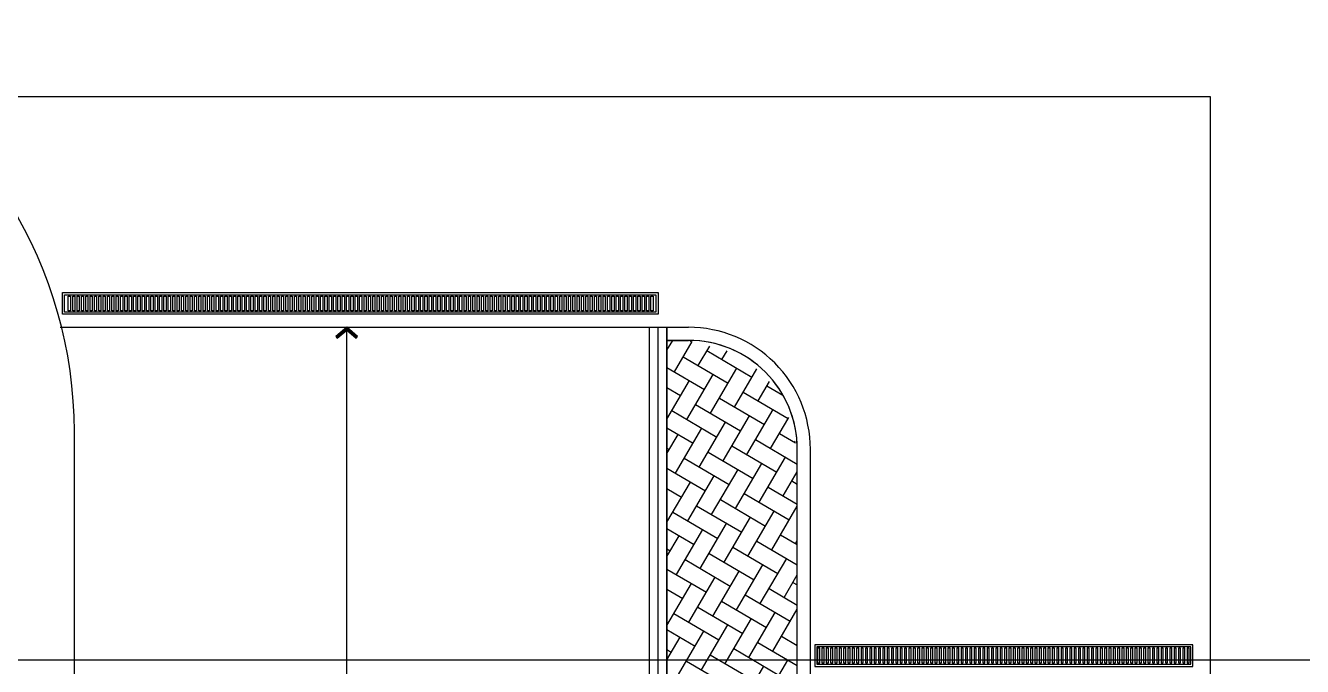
# Model space of a CAD drawing. Header units: millimetres. Extents: x 0 to 356400, y 0 to 68257.
# Drawn here: x 66948 to 68123, y 6794 to 7384 of the extents above; entities that cross this region are included whole.
import ezdxf

# ---------------------------------------------------------------- set-up
doc = ezdxf.new("R2010")
doc.units = ezdxf.units.MM
doc.header["$LTSCALE"] = 75
doc.layers.add('8', color=8, linetype='Continuous')
doc.layers.add('G(그리드1)', color=185, linetype='Continuous', plot=False)

# ---------------------------------------------------------------- blocks, each defined once
blk = doc.blocks.new('G$C7369CDF7')
at = {"layer": '8'}
for p, q in [((116630, 85650), (1230, 85650)), ((1230, 85650), (1230, 9550)), ((14330, 85250), (13830, 85250)), ((13830, 85250), (13830, 76550)), ((14280, 85200), (13880, 85200)), ((13880, 85200), (13880, 76600)), ((14250, 85165), (13910, 85165)), ((13910, 85165), (13910, 85115)), ((14250, 85115), (14250, 85165)), ((14280, 76600), (14280, 85200)), ((14330, 76550), (14330, 85250)), ((13910, 85115), (14250, 85115)), ((14250, 85065), (13910, 85065)), ((13910, 85065), (13910, 85015)), ((13910, 85015), (14250, 85015)), ((14250, 84965), (13910, 84965)), ((13910, 84965), (13910, 84915)), ((13910, 84915), (14250, 84915)), ((14250, 85015), (14250, 85065)), ((14250, 84915), (14250, 84965)), ((14250, 84865), (13910, 84865)), ((13910, 84865), (13910, 84815)), ((13910, 84815), (14250, 84815)), ((14250, 84765), (13910, 84765)), ((13910, 84765), (13910, 84715)), ((13910, 84715), (14250, 84715)), ((14250, 84665), (13910, 84665)), ((13910, 84665), (13910, 84615)), ((13910, 84615), (14250, 84615)), ((14250, 84815), (14250, 84865)), ((14250, 84715), (14250, 84765)), ((14250, 84615), (14250, 84665)), ((14250, 84565), (13910, 84565)), ((13910, 84565), (13910, 84515)), ((13910, 84515), (14250, 84515)), ((14250, 84465), (13910, 84465)), ((13910, 84465), (13910, 84415)), ((13910, 84415), (14250, 84415)), ((14250, 84365), (13910, 84365)), ((13910, 84365), (13910, 84315)), ((13910, 84315), (14250, 84315)), ((14250, 84515), (14250, 84565)), ((14250, 84415), (14250, 84465)), ((14250, 84315), (14250, 84365)), ((14250, 84265), (13910, 84265)), ((13910, 84265), (13910, 84215)), ((13910, 84215), (14250, 84215)), ((14250, 84165), (13910, 84165)), ((13910, 84165), (13910, 84115)), ((13910, 84115), (14250, 84115)), ((14250, 84065), (13910, 84065)), ((13910, 84065), (13910, 84015)), ((13910, 84015), (14250, 84015)), ((14250, 84215), (14250, 84265)), ((14250, 84115), (14250, 84165)), ((14250, 84015), (14250, 84065)), ((14250, 83965), (13910, 83965)), ((13910, 83965), (13910, 83915)), ((13910, 83915), (14250, 83915)), ((14250, 83865), (13910, 83865)), ((13910, 83865), (13910, 83815)), ((13910, 83815), (14250, 83815)), ((14250, 83765), (13910, 83765)), ((13910, 83765), (13910, 83715)), ((13910, 83715), (14250, 83715)), ((14250, 83915), (14250, 83965)), ((14250, 83815), (14250, 83865)), ((14250, 83715), (14250, 83765)), ((14250, 83665), (13910, 83665)), ((13910, 83665), (13910, 83615)), ((13910, 83615), (14250, 83615)), ((14250, 83565), (13910, 83565)), ((13910, 83565), (13910, 83515)), ((13910, 83515), (14250, 83515)), ((14250, 83465), (13910, 83465)), ((13910, 83465), (13910, 83415)), ((13910, 83415), (14250, 83415)), ((14250, 83615), (14250, 83665)), ((14250, 83515), (14250, 83565)), ((14250, 83415), (14250, 83465)), ((14250, 83365), (13910, 83365)), ((13910, 83365), (13910, 83315)), ((13910, 83315), (14250, 83315)), ((14250, 83265), (13910, 83265)), ((13910, 83265), (13910, 83215)), ((13910, 83215), (14250, 83215)), ((14250, 83165), (13910, 83165)), ((13910, 83165), (13910, 83115)), ((13910, 83115), (14250, 83115)), ((14250, 83315), (14250, 83365)), ((14250, 83215), (14250, 83265)), ((14250, 83115), (14250, 83165)), ((14250, 83065), (13910, 83065)), ((13910, 83065), (13910, 83015)), ((13910, 83015), (14250, 83015)), ((14250, 82965), (13910, 82965)), ((13910, 82965), (13910, 82915)), ((13910, 82915), (14250, 82915)), ((14250, 82865), (13910, 82865)), ((13910, 82865), (13910, 82815)), ((13910, 82815), (14250, 82815)), ((14250, 83015), (14250, 83065)), ((14250, 82915), (14250, 82965)), ((14250, 82815), (14250, 82865)), ((14250, 82765), (13910, 82765)), ((13910, 82765), (13910, 82715)), ((13910, 82715), (14250, 82715)), ((14250, 82665), (13910, 82665)), ((13910, 82665), (13910, 82615)), ((13910, 82615), (14250, 82615)), ((14250, 82565), (13910, 82565)), ((13910, 82565), (13910, 82515)), ((14250, 82715), (14250, 82765)), ((14250, 82615), (14250, 82665)), ((14250, 82515), (14250, 82565)), ((13910, 82515), (14250, 82515)), ((14250, 82465), (13910, 82465)), ((13910, 82465), (13910, 82415)), ((13910, 82415), (14250, 82415)), ((14250, 82365), (13910, 82365)), ((13910, 82365), (13910, 82315)), ((13910, 82315), (14250, 82315)), ((14250, 82265), (13910, 82265)), ((13910, 82265), (13910, 82215)), ((14250, 82415), (14250, 82465)), ((14250, 82315), (14250, 82365)), ((14250, 82215), (14250, 82265)), ((13910, 82215), (14250, 82215)), ((14250, 82165), (13910, 82165)), ((13910, 82165), (13910, 82115)), ((13910, 82115), (14250, 82115)), ((14250, 82065), (13910, 82065)), ((13910, 82065), (13910, 82015)), ((13910, 82015), (14250, 82015)), ((14250, 81965), (13910, 81965)), ((13910, 81965), (13910, 81915)), ((14250, 82115), (14250, 82165)), ((14250, 82015), (14250, 82065)), ((14250, 81915), (14250, 81965)), ((13910, 81915), (14250, 81915)), ((14250, 81865), (13910, 81865)), ((13910, 81865), (13910, 81815)), ((13910, 81815), (14250, 81815)), ((14250, 81765), (13910, 81765)), ((13910, 81765), (13910, 81715)), ((13910, 81715), (14250, 81715)), ((14250, 81665), (13910, 81665)), ((13910, 81665), (13910, 81615)), ((14250, 81815), (14250, 81865)), ((14250, 81715), (14250, 81765)), ((14250, 81615), (14250, 81665)), ((13910, 81615), (14250, 81615)), ((14250, 81565), (13910, 81565)), ((13910, 81565), (13910, 81515)), ((13910, 81515), (14250, 81515)), ((14250, 81465), (13910, 81465)), ((13910, 81465), (13910, 81415)), ((13910, 81415), (14250, 81415)), ((14250, 81365), (13910, 81365)), ((13910, 81365), (13910, 81315)), ((14250, 81515), (14250, 81565)), ((14250, 81415), (14250, 81465)), ((14250, 81315), (14250, 81365)), ((13910, 81315), (14250, 81315)), ((14250, 81265), (13910, 81265)), ((13910, 81265), (13910, 81215)), ((13910, 81215), (14250, 81215)), ((14250, 81165), (13910, 81165)), ((13910, 81165), (13910, 81115)), ((13910, 81115), (14250, 81115)), ((14250, 81065), (13910, 81065)), ((13910, 81065), (13910, 81015)), ((14250, 81215), (14250, 81265)), ((14250, 81115), (14250, 81165)), ((14250, 81015), (14250, 81065)), ((13910, 81015), (14250, 81015)), ((14250, 80965), (13910, 80965)), ((13910, 80965), (13910, 80915)), ((13910, 80915), (14250, 80915)), ((14250, 80865), (13910, 80865)), ((13910, 80865), (13910, 80815)), ((13910, 80815), (14250, 80815)), ((14250, 80765), (13910, 80765)), ((13910, 80765), (13910, 80715)), ((14250, 80915), (14250, 80965)), ((14250, 80815), (14250, 80865)), ((14250, 80715), (14250, 80765)), ((13910, 80715), (14250, 80715)), ((14250, 80665), (13910, 80665)), ((13910, 80665), (13910, 80615)), ((13910, 80615), (14250, 80615)), ((14250, 80565), (13910, 80565)), ((13910, 80565), (13910, 80515)), ((13910, 80515), (14250, 80515)), ((14250, 80465), (13910, 80465)), ((13910, 80465), (13910, 80415)), ((14250, 80615), (14250, 80665)), ((14250, 80515), (14250, 80565)), ((14250, 80415), (14250, 80465)), ((13910, 80415), (14250, 80415)), ((14250, 80365), (13910, 80365)), ((13910, 80365), (13910, 80315)), ((13910, 80315), (14250, 80315)), ((14250, 80265), (13910, 80265)), ((13910, 80265), (13910, 80215)), ((13910, 80215), (14250, 80215)), ((14250, 80315), (14250, 80365)), ((14250, 80215), (14250, 80265)), ((14250, 80165), (13910, 80165)), ((13910, 80165), (13910, 80115)), ((13910, 80115), (14250, 80115)), ((14250, 80065), (13910, 80065)), ((13910, 80065), (13910, 80015)), ((13910, 80015), (14250, 80015)), ((14250, 79965), (13910, 79965)), ((13910, 79965), (13910, 79915)), ((13910, 79915), (14250, 79915)), ((14250, 80115), (14250, 80165)), ((14250, 80015), (14250, 80065)), ((14250, 79915), (14250, 79965)), ((14250, 79865), (13910, 79865)), ((13910, 79865), (13910, 79815)), ((13910, 79815), (14250, 79815)), ((14250, 79765), (13910, 79765)), ((13910, 79765), (13910, 79715)), ((13910, 79715), (14250, 79715)), ((14250, 79665), (13910, 79665)), ((13910, 79665), (13910, 79615)), ((13910, 79615), (14250, 79615)), ((14250, 79815), (14250, 79865)), ((14250, 79715), (14250, 79765)), ((14250, 79615), (14250, 79665)), ((14250, 79565), (13910, 79565)), ((13910, 79565), (13910, 79515)), ((13910, 79515), (14250, 79515)), ((14250, 79465), (13910, 79465)), ((13910, 79465), (13910, 79415)), ((13910, 79415), (14250, 79415)), ((14250, 79365), (13910, 79365)), ((13910, 79365), (13910, 79315)), ((13910, 79315), (14250, 79315)), ((14250, 79515), (14250, 79565)), ((14250, 79415), (14250, 79465)), ((14250, 79315), (14250, 79365)), ((14250, 79265), (13910, 79265)), ((13910, 79265), (13910, 79215)), ((13910, 79215), (14250, 79215)), ((14250, 79165), (13910, 79165)), ((13910, 79165), (13910, 79115)), ((13910, 79115), (14250, 79115)), ((14250, 79065), (13910, 79065)), ((13910, 79065), (13910, 79015)), ((13910, 79015), (14250, 79015)), ((14250, 79215), (14250, 79265)), ((14250, 79115), (14250, 79165)), ((14250, 79015), (14250, 79065)), ((14250, 78965), (13910, 78965)), ((13910, 78965), (13910, 78915)), ((13910, 78915), (14250, 78915)), ((14250, 78865), (13910, 78865)), ((13910, 78865), (13910, 78815)), ((13910, 78815), (14250, 78815)), ((14250, 78765), (13910, 78765)), ((13910, 78765), (13910, 78715)), ((13910, 78715), (14250, 78715)), ((14250, 78915), (14250, 78965)), ((14250, 78815), (14250, 78865)), ((14250, 78715), (14250, 78765)), ((14250, 78665), (13910, 78665)), ((13910, 78665), (13910, 78615)), ((13910, 78615), (14250, 78615)), ((14250, 78565), (13910, 78565)), ((13910, 78565), (13910, 78515)), ((13910, 78515), (14250, 78515)), ((14250, 78465), (13910, 78465)), ((13910, 78465), (13910, 78415)), ((13910, 78415), (14250, 78415)), ((14250, 78615), (14250, 78665)), ((14250, 78515), (14250, 78565)), ((14250, 78415), (14250, 78465)), ((14250, 78365), (13910, 78365)), ((13910, 78365), (13910, 78315)), ((13910, 78315), (14250, 78315)), ((14250, 78265), (13910, 78265)), ((13910, 78265), (13910, 78215)), ((13910, 78215), (14250, 78215)), ((14250, 78165), (13910, 78165)), ((13910, 78165), (13910, 78115)), ((13910, 78115), (14250, 78115)), ((14250, 78315), (14250, 78365)), ((14250, 78215), (14250, 78265)), ((14250, 78115), (14250, 78165)), ((14250, 78065), (13910, 78065)), ((13910, 78065), (13910, 78015)), ((13910, 78015), (14250, 78015)), ((14250, 77965), (13910, 77965)), ((13910, 77965), (13910, 77915)), ((13910, 77915), (14250, 77915)), ((14250, 77865), (13910, 77865)), ((13910, 77865), (13910, 77815)), ((14250, 78015), (14250, 78065)), ((14250, 77915), (14250, 77965)), ((14250, 77815), (14250, 77865)), ((13910, 77815), (14250, 77815)), ((14250, 77765), (13910, 77765)), ((13910, 77765), (13910, 77715)), ((13910, 77715), (14250, 77715)), ((14250, 77665), (13910, 77665)), ((13910, 77665), (13910, 77615)), ((13910, 77615), (14250, 77615)), ((14250, 77565), (13910, 77565)), ((13910, 77565), (13910, 77515)), ((14250, 77715), (14250, 77765)), ((14250, 77615), (14250, 77665)), ((14250, 77515), (14250, 77565)), ((13910, 77515), (14250, 77515)), ((14250, 77465), (13910, 77465)), ((13910, 77465), (13910, 77415)), ((13910, 77415), (14250, 77415)), ((14250, 77365), (13910, 77365)), ((13910, 77365), (13910, 77315)), ((13910, 77315), (14250, 77315)), ((14250, 77265), (13910, 77265)), ((13910, 77265), (13910, 77215)), ((14250, 77415), (14250, 77465)), ((14250, 77315), (14250, 77365)), ((14250, 77215), (14250, 77265)), ((13910, 77215), (14250, 77215)), ((14250, 77165), (13910, 77165)), ((13910, 77165), (13910, 77115)), ((13910, 77115), (14250, 77115)), ((14250, 77065), (13910, 77065)), ((13910, 77065), (13910, 77015)), ((13910, 77015), (14250, 77015)), ((14250, 76965), (13910, 76965)), ((13910, 76965), (13910, 76915)), ((14250, 77115), (14250, 77165)), ((14250, 77015), (14250, 77065)), ((14250, 76915), (14250, 76965)), ((13910, 76915), (14250, 76915)), ((14250, 76865), (13910, 76865)), ((13910, 76865), (13910, 76815)), ((13910, 76815), (14250, 76815)), ((14250, 76765), (13910, 76765)), ((13910, 76765), (13910, 76715)), ((13910, 76715), (14250, 76715)), ((14250, 76665), (13910, 76665)), ((13910, 76665), (13910, 76615)), ((14250, 76815), (14250, 76865)), ((14250, 76715), (14250, 76765)), ((14250, 76615), (14250, 76665)), ((94630, 76450), (9330, 76450)), ((13830, 76550), (14330, 76550)), ((13880, 76600), (14280, 76600)), ((13910, 76615), (14250, 76615)), ((8970, 75739), (9188, 76112)), ((9112, 75192), (9674, 76150)), ((9172, 76084), (9144, 76100)), ((94630, 76150), (9330, 76150)), ((94630, 76150), (9330, 76150)), ((10409, 75822), (9851, 76150)), ((10064, 76025), (10138, 76150)), ((10207, 75477), (10601, 76150)), ((11647, 75561), (10642, 76150)), ((11302, 75763), (11529, 76150)), ((11504, 76108), (11433, 76150)), ((11445, 75216), (11992, 76150)), ((12742, 75846), (12224, 76150)), ((12397, 76049), (12456, 76150)), ((12539, 75501), (12920, 76150)), ((13979, 75585), (13015, 76150)), ((13634, 75787), (13847, 76150)), ((13777, 75240), (14311, 76150)), ((13836, 76132), (13806, 76150)), ((7875, 75453), (8088, 75817)), ((8018, 74906), (8625, 75941)), ((8077, 75798), (8069, 75803)), ((9315, 75537), (8602, 75955)), ((10552, 75275), (9517, 75882)), ((10350, 74930), (10957, 75965)), ((12885, 75299), (11849, 75906)), ((12682, 74954), (13289, 75989)), ((15217, 75323), (14182, 75930)), ((8220, 75251), (7776, 75511)), ((9458, 74989), (8422, 75596)), ((9255, 74644), (9862, 75680)), ((11790, 75013), (10755, 75620)), ((11588, 74668), (12194, 75704)), ((14122, 75037), (13087, 75644)), ((13920, 74692), (14527, 75728)), ((8363, 74704), (7484, 75219)), ((8161, 74359), (8767, 75394)), ((10695, 74728), (9660, 75335)), ((10493, 74383), (11100, 75418)), ((13027, 74752), (11992, 75358)), ((12825, 74407), (13432, 75442)), ((14063, 74145), (14669, 75180)), ((15360, 74776), (14324, 75382)), ((7066, 74073), (7673, 75108)), ((9600, 74442), (8565, 75049)), ((9398, 74097), (10005, 75132)), ((11933, 74466), (10897, 75073)), ((11730, 74121), (12337, 75156)), ((12968, 73859), (13575, 74895)), ((14265, 74490), (13230, 75097)), ((8506, 74156), (7470, 74763)), ((8303, 73811), (8910, 74847)), ((10838, 74180), (9803, 74787)), ((10636, 73835), (11242, 74871)), ((11873, 73574), (12480, 74609)), ((13170, 74204), (12135, 74811)), ((14206, 73598), (14812, 74633)), ((7268, 74418), (7068, 74536)), ((7209, 73526), (7816, 74561)), ((8446, 73264), (9053, 74299)), ((9743, 73895), (8708, 74501)), ((9541, 73550), (10148, 74585)), ((10779, 73288), (11385, 74323)), ((12076, 73919), (11040, 74525)), ((13111, 73312), (13718, 74347)), ((14408, 73943), (13372, 74549)), ((7411, 73871), (6960, 74135)), ((7452, 73150), (7958, 74014)), ((8649, 73609), (7613, 74216)), ((9770, 73150), (10291, 74038)), ((10981, 73633), (9946, 74240)), ((12089, 73150), (12623, 74062)), ((13313, 73657), (12278, 74264)), ((6841, 73689), (6864, 73728)), ((7554, 73323), (6853, 73734)), ((8843, 73150), (9196, 73752)), ((9886, 73347), (8851, 73954)), ((11161, 73150), (11528, 73776)), ((12218, 73371), (11183, 73978)), ((13387, 73150), (12421, 73716)), ((13480, 73150), (13860, 73800)), ((14551, 73395), (13515, 74002)), ((6530, 73150), (6530, 73650)), ((6830, 73150), (6830, 73650)), ((6830, 73650), (6830, 73150)), ((8641, 73150), (7756, 73668)), ((7916, 73150), (8101, 73466)), ((11014, 73150), (10088, 73692)), ((10234, 73150), (10433, 73490)), ((11805, 73150), (11326, 73431)), ((12552, 73150), (12766, 73514)), ((14178, 73150), (13658, 73455)), ((97230, 73150), (6530, 73150)), ((6530, 72950), (6530, 73150)), ((6530, 73150), (97074, 73150)), ((6530, 72950), (6530, 73150)), ((6530, 59200), (6530, 73150)), ((7059, 73150), (6830, 73284)), ((6830, 73150), (94630, 73150)), ((6989, 73150), (7006, 73181)), ((9432, 73150), (8994, 73407)), ((9307, 73150), (9339, 73205)), ((11625, 73150), (11671, 73228)), ((12596, 73150), (12563, 73169)), ((13943, 73150), (14003, 73252)), ((5730, 59250), (5730, 72950)), ((5730, 72950), (6230, 72950)), ((5780, 59300), (5780, 72900)), ((5780, 72900), (6180, 72900)), ((5810, 72785), (5810, 72835)), ((5810, 72835), (6150, 72835)), ((6150, 72835), (6150, 72785)), ((6180, 72900), (6180, 59300)), ((6230, 72950), (6230, 59250)), ((97030, 72950), (6530, 72950)), ((6150, 72785), (5810, 72785)), ((5810, 72685), (5810, 72735)), ((5810, 72735), (6150, 72735)), ((6150, 72685), (5810, 72685)), ((5810, 72585), (5810, 72635)), ((5810, 72635), (6150, 72635)), ((6150, 72585), (5810, 72585)), ((5810, 72485), (5810, 72535)), ((5810, 72535), (6150, 72535)), ((6150, 72735), (6150, 72685)), ((6150, 72635), (6150, 72585)), ((6150, 72535), (6150, 72485)), ((28930, 72750), (6530, 72750)), ((6150, 72485), (5810, 72485)), ((5810, 72385), (5810, 72435)), ((5810, 72435), (6150, 72435)), ((6150, 72385), (5810, 72385)), ((5810, 72285), (5810, 72335)), ((5810, 72335), (6150, 72335)), ((6150, 72285), (5810, 72285)), ((6150, 72435), (6150, 72385)), ((6150, 72335), (6150, 72285)), ((5810, 72185), (5810, 72235)), ((5810, 72235), (6150, 72235)), ((6150, 72185), (5810, 72185)), ((5810, 72085), (5810, 72135)), ((5810, 72135), (6150, 72135)), ((6150, 72085), (5810, 72085)), ((5810, 71985), (5810, 72035)), ((5810, 72035), (6150, 72035)), ((6150, 71985), (5810, 71985)), ((6150, 72235), (6150, 72185)), ((6150, 72135), (6150, 72085)), ((6150, 72035), (6150, 71985)), ((5810, 71885), (5810, 71935)), ((5810, 71935), (6150, 71935)), ((6150, 71885), (5810, 71885)), ((5810, 71785), (5810, 71835)), ((5810, 71835), (6150, 71835)), ((6150, 71785), (5810, 71785)), ((5810, 71685), (5810, 71735)), ((5810, 71735), (6150, 71735)), ((6150, 71685), (5810, 71685)), ((6150, 71935), (6150, 71885)), ((6150, 71835), (6150, 71785)), ((6150, 71735), (6150, 71685)), ((5810, 71585), (5810, 71635)), ((5810, 71635), (6150, 71635)), ((6150, 71585), (5810, 71585)), ((5810, 71485), (5810, 71535)), ((5810, 71535), (6150, 71535)), ((6150, 71485), (5810, 71485)), ((5810, 71385), (5810, 71435)), ((5810, 71435), (6150, 71435)), ((6150, 71385), (5810, 71385)), ((6150, 71635), (6150, 71585)), ((6150, 71535), (6150, 71485)), ((6150, 71435), (6150, 71385)), ((5810, 71285), (5810, 71335)), ((5810, 71335), (6150, 71335)), ((6150, 71285), (5810, 71285)), ((5810, 71185), (5810, 71235)), ((5810, 71235), (6150, 71235)), ((6150, 71185), (5810, 71185)), ((5810, 71085), (5810, 71135)), ((5810, 71135), (6150, 71135)), ((6150, 71085), (5810, 71085)), ((6150, 71335), (6150, 71285)), ((6150, 71235), (6150, 71185)), ((6150, 71135), (6150, 71085)), ((5810, 70985), (5810, 71035)), ((5810, 71035), (6150, 71035)), ((6150, 70985), (5810, 70985)), ((5810, 70885), (5810, 70935)), ((5810, 70935), (6150, 70935)), ((6150, 70885), (5810, 70885)), ((5810, 70785), (5810, 70835)), ((5810, 70835), (6150, 70835)), ((6150, 70785), (5810, 70785)), ((6150, 71035), (6150, 70985)), ((6150, 70935), (6150, 70885)), ((6150, 70835), (6150, 70785)), ((5810, 70685), (5810, 70735)), ((5810, 70735), (6150, 70735)), ((6150, 70685), (5810, 70685)), ((5810, 70585), (5810, 70635)), ((5810, 70635), (6150, 70635)), ((6150, 70585), (5810, 70585)), ((5810, 70485), (5810, 70535)), ((5810, 70535), (6150, 70535)), ((6150, 70485), (5810, 70485)), ((6150, 70735), (6150, 70685)), ((6150, 70635), (6150, 70585)), ((6150, 70535), (6150, 70485)), ((5810, 70385), (5810, 70435)), ((5810, 70435), (6150, 70435)), ((6150, 70385), (5810, 70385)), ((5810, 70285), (5810, 70335)), ((5810, 70335), (6150, 70335)), ((6150, 70285), (5810, 70285)), ((5810, 70185), (5810, 70235)), ((5810, 70235), (6150, 70235)), ((6150, 70435), (6150, 70385)), ((6150, 70335), (6150, 70285)), ((6150, 70235), (6150, 70185)), ((6150, 70185), (5810, 70185)), ((5810, 70085), (5810, 70135)), ((5810, 70135), (6150, 70135)), ((6150, 70085), (5810, 70085)), ((5810, 69985), (5810, 70035)), ((5810, 70035), (6150, 70035)), ((6150, 69985), (5810, 69985)), ((5810, 69885), (5810, 69935)), ((5810, 69935), (6150, 69935)), ((6150, 70135), (6150, 70085)), ((6150, 70035), (6150, 69985)), ((6150, 69935), (6150, 69885)), ((6150, 69885), (5810, 69885)), ((5810, 69785), (5810, 69835)), ((5810, 69835), (6150, 69835)), ((6150, 69785), (5810, 69785)), ((5810, 69685), (5810, 69735)), ((5810, 69735), (6150, 69735)), ((6150, 69685), (5810, 69685)), ((5810, 69585), (5810, 69635)), ((5810, 69635), (6150, 69635)), ((6150, 69835), (6150, 69785)), ((6150, 69735), (6150, 69685)), ((6150, 69635), (6150, 69585)), ((6150, 69585), (5810, 69585)), ((5810, 69485), (5810, 69535)), ((5810, 69535), (6150, 69535)), ((6150, 69485), (5810, 69485)), ((5810, 69385), (5810, 69435)), ((5810, 69435), (6150, 69435)), ((6150, 69385), (5810, 69385)), ((5810, 69285), (5810, 69335)), ((5810, 69335), (6150, 69335)), ((6150, 69535), (6150, 69485)), ((6150, 69435), (6150, 69385)), ((6150, 69335), (6150, 69285)), ((6150, 69285), (5810, 69285)), ((5810, 69185), (5810, 69235)), ((5810, 69235), (6150, 69235)), ((6150, 69185), (5810, 69185)), ((5810, 69085), (5810, 69135)), ((5810, 69135), (6150, 69135)), ((6150, 69085), (5810, 69085)), ((5810, 68985), (5810, 69035)), ((5810, 69035), (6150, 69035)), ((6150, 69235), (6150, 69185)), ((6150, 69135), (6150, 69085)), ((6150, 69035), (6150, 68985)), ((6150, 68985), (5810, 68985)), ((5810, 68885), (5810, 68935)), ((5810, 68935), (6150, 68935)), ((6150, 68885), (5810, 68885)), ((5810, 68785), (5810, 68835)), ((5810, 68835), (6150, 68835)), ((6150, 68785), (5810, 68785)), ((5810, 68685), (5810, 68735)), ((5810, 68735), (6150, 68735)), ((6150, 68935), (6150, 68885)), ((6150, 68835), (6150, 68785)), ((6150, 68735), (6150, 68685)), ((6150, 68685), (5810, 68685)), ((5810, 68585), (5810, 68635)), ((5810, 68635), (6150, 68635)), ((6150, 68585), (5810, 68585)), ((5810, 68485), (5810, 68535)), ((5810, 68535), (6150, 68535)), ((6150, 68485), (5810, 68485)), ((5810, 68385), (5810, 68435)), ((5810, 68435), (6150, 68435)), ((6150, 68635), (6150, 68585)), ((6150, 68535), (6150, 68485)), ((6150, 68435), (6150, 68385)), ((6150, 68385), (5810, 68385)), ((5810, 68285), (5810, 68335)), ((5810, 68335), (6150, 68335)), ((6150, 68285), (5810, 68285)), ((5810, 68185), (5810, 68235)), ((5810, 68235), (6150, 68235)), ((6150, 68185), (5810, 68185)), ((5810, 68085), (5810, 68135)), ((5810, 68135), (6150, 68135)), ((6150, 68335), (6150, 68285)), ((6150, 68235), (6150, 68185)), ((6150, 68135), (6150, 68085)), ((6150, 68085), (5810, 68085)), ((5810, 67985), (5810, 68035)), ((5810, 68035), (6150, 68035)), ((6150, 67985), (5810, 67985)), ((5810, 67885), (5810, 67935)), ((5810, 67935), (6150, 67935)), ((6150, 67885), (5810, 67885)), ((6150, 68035), (6150, 67985)), ((6150, 67935), (6150, 67885)), ((5810, 67785), (5810, 67835)), ((5810, 67835), (6150, 67835)), ((6150, 67785), (5810, 67785)), ((5810, 67685), (5810, 67735)), ((5810, 67735), (6150, 67735)), ((6150, 67685), (5810, 67685)), ((5810, 67585), (5810, 67635)), ((5810, 67635), (6150, 67635)), ((6150, 67585), (5810, 67585)), ((6150, 67835), (6150, 67785)), ((6150, 67735), (6150, 67685)), ((6150, 67635), (6150, 67585)), ((5810, 67485), (5810, 67535)), ((5810, 67535), (6150, 67535)), ((6150, 67485), (5810, 67485)), ((5810, 67385), (5810, 67435)), ((5810, 67435), (6150, 67435)), ((6150, 67385), (5810, 67385)), ((5810, 67285), (5810, 67335)), ((5810, 67335), (6150, 67335)), ((6150, 67285), (5810, 67285)), ((6150, 67535), (6150, 67485)), ((6150, 67435), (6150, 67385)), ((6150, 67335), (6150, 67285)), ((5810, 67185), (5810, 67235)), ((5810, 67235), (6150, 67235)), ((6150, 67185), (5810, 67185)), ((5810, 67085), (5810, 67135)), ((5810, 67135), (6150, 67135)), ((6150, 67085), (5810, 67085)), ((5810, 66985), (5810, 67035)), ((5810, 67035), (6150, 67035)), ((6150, 66985), (5810, 66985)), ((6150, 67235), (6150, 67185)), ((6150, 67135), (6150, 67085)), ((6150, 67035), (6150, 66985)), ((5810, 66885), (5810, 66935)), ((5810, 66935), (6150, 66935)), ((6150, 66885), (5810, 66885)), ((5810, 66785), (5810, 66835)), ((5810, 66835), (6150, 66835)), ((6150, 66785), (5810, 66785)), ((5810, 66685), (5810, 66735)), ((5810, 66735), (6150, 66735)), ((6150, 66685), (5810, 66685)), ((6150, 66935), (6150, 66885)), ((6150, 66835), (6150, 66785)), ((6150, 66735), (6150, 66685)), ((5810, 66585), (5810, 66635)), ((5810, 66635), (6150, 66635)), ((6150, 66585), (5810, 66585)), ((5810, 66485), (5810, 66535)), ((5810, 66535), (6150, 66535)), ((6150, 66485), (5810, 66485)), ((5810, 66385), (5810, 66435)), ((5810, 66435), (6150, 66435)), ((6150, 66385), (5810, 66385)), ((6150, 66635), (6150, 66585)), ((6150, 66535), (6150, 66485)), ((6150, 66435), (6150, 66385)), ((5810, 66285), (5810, 66335)), ((5810, 66335), (6150, 66335)), ((6150, 66285), (5810, 66285)), ((5810, 66185), (5810, 66235)), ((5810, 66235), (6150, 66235)), ((6150, 66185), (5810, 66185)), ((5810, 66085), (5810, 66135)), ((5810, 66135), (6150, 66135)), ((6150, 66085), (5810, 66085)), ((6150, 66335), (6150, 66285)), ((6150, 66235), (6150, 66185)), ((6150, 66135), (6150, 66085)), ((5810, 65985), (5810, 66035)), ((5810, 66035), (6150, 66035)), ((6150, 65985), (5810, 65985)), ((5810, 65885), (5810, 65935)), ((5810, 65935), (6150, 65935)), ((6150, 65885), (5810, 65885)), ((5810, 65785), (5810, 65835)), ((5810, 65835), (6150, 65835)), ((6150, 65785), (5810, 65785)), ((6150, 66035), (6150, 65985)), ((6150, 65935), (6150, 65885)), ((6150, 65835), (6150, 65785)), ((6743, 66039), (6530, 65787)), ((28630, 65787), (6530, 65787)), ((6530, 65787), (6743, 65536)), ((6596, 65787), (6781, 66007)), ((6781, 65568), (6596, 65787)), ((6781, 66007), (6743, 66039)), ((28630, 65787), (8230, 65787)), ((5810, 65685), (5810, 65735)), ((5810, 65735), (6150, 65735)), ((6150, 65685), (5810, 65685)), ((5810, 65585), (5810, 65635)), ((5810, 65635), (6150, 65635)), ((6150, 65585), (5810, 65585)), ((5810, 65485), (5810, 65535)), ((5810, 65535), (6150, 65535)), ((6150, 65735), (6150, 65685)), ((6150, 65635), (6150, 65585)), ((6150, 65535), (6150, 65485)), ((6743, 65536), (6781, 65568)), ((6150, 65485), (5810, 65485)), ((5810, 65385), (5810, 65435)), ((5810, 65435), (6150, 65435)), ((6150, 65385), (5810, 65385)), ((5810, 65285), (5810, 65335)), ((5810, 65335), (6150, 65335)), ((6150, 65285), (5810, 65285)), ((5810, 65185), (5810, 65235)), ((5810, 65235), (6150, 65235)), ((6150, 65435), (6150, 65385)), ((6150, 65335), (6150, 65285)), ((6150, 65235), (6150, 65185)), ((6150, 65185), (5810, 65185)), ((5810, 65085), (5810, 65135)), ((5810, 65135), (6150, 65135)), ((6150, 65085), (5810, 65085)), ((5810, 64985), (5810, 65035)), ((5810, 65035), (6150, 65035)), ((6150, 64985), (5810, 64985)), ((5810, 64885), (5810, 64935)), ((5810, 64935), (6150, 64935)), ((6150, 65135), (6150, 65085)), ((6150, 65035), (6150, 64985)), ((6150, 64935), (6150, 64885)), ((6150, 64885), (5810, 64885)), ((5810, 64785), (5810, 64835)), ((5810, 64835), (6150, 64835)), ((6150, 64785), (5810, 64785)), ((5810, 64685), (5810, 64735)), ((5810, 64735), (6150, 64735)), ((6150, 64685), (5810, 64685)), ((5810, 64585), (5810, 64635)), ((5810, 64635), (6150, 64635)), ((6150, 64835), (6150, 64785)), ((6150, 64735), (6150, 64685)), ((6150, 64635), (6150, 64585)), ((6150, 64585), (5810, 64585)), ((5810, 64485), (5810, 64535)), ((5810, 64535), (6150, 64535)), ((6150, 64485), (5810, 64485)), ((5810, 64385), (5810, 64435)), ((5810, 64435), (6150, 64435)), ((6150, 64385), (5810, 64385)), ((5810, 64285), (5810, 64335)), ((5810, 64335), (6150, 64335)), ((6150, 64535), (6150, 64485)), ((6150, 64435), (6150, 64385)), ((6150, 64335), (6150, 64285)), ((6150, 64285), (5810, 64285)), ((5810, 64185), (5810, 64235)), ((5810, 64235), (6150, 64235)), ((6150, 64185), (5810, 64185)), ((5810, 64085), (5810, 64135)), ((5810, 64135), (6150, 64135)), ((6150, 64085), (5810, 64085)), ((5810, 63985), (5810, 64035)), ((5810, 64035), (6150, 64035)), ((6150, 64235), (6150, 64185)), ((6150, 64135), (6150, 64085)), ((6150, 64035), (6150, 63985)), ((6150, 63985), (5810, 63985)), ((5810, 63885), (5810, 63935)), ((5810, 63935), (6150, 63935)), ((6150, 63885), (5810, 63885)), ((5810, 63785), (5810, 63835)), ((5810, 63835), (6150, 63835)), ((6150, 63785), (5810, 63785)), ((5810, 63685), (5810, 63735)), ((5810, 63735), (6150, 63735)), ((6150, 63935), (6150, 63885)), ((6150, 63835), (6150, 63785)), ((6150, 63735), (6150, 63685)), ((6150, 63685), (5810, 63685)), ((5810, 63585), (5810, 63635)), ((5810, 63635), (6150, 63635)), ((6150, 63585), (5810, 63585)), ((5810, 63485), (5810, 63535)), ((5810, 63535), (6150, 63535)), ((6150, 63485), (5810, 63485)), ((5810, 63385), (5810, 63435)), ((5810, 63435), (6150, 63435)), ((6150, 63635), (6150, 63585)), ((6150, 63535), (6150, 63485)), ((6150, 63435), (6150, 63385)), ((6150, 63385), (5810, 63385)), ((5810, 63285), (5810, 63335)), ((5810, 63335), (6150, 63335)), ((6150, 63285), (5810, 63285)), ((5810, 63185), (5810, 63235)), ((5810, 63235), (6150, 63235)), ((6150, 63185), (5810, 63185)), ((6150, 63335), (6150, 63285)), ((6150, 63235), (6150, 63185)), ((5810, 63085), (5810, 63135)), ((5810, 63135), (6150, 63135)), ((6150, 63085), (5810, 63085)), ((5810, 62985), (5810, 63035)), ((5810, 63035), (6150, 63035)), ((6150, 62985), (5810, 62985)), ((5810, 62885), (5810, 62935)), ((5810, 62935), (6150, 62935)), ((6150, 62885), (5810, 62885)), ((6150, 63135), (6150, 63085)), ((6150, 63035), (6150, 62985)), ((6150, 62935), (6150, 62885)), ((5810, 62785), (5810, 62835)), ((5810, 62835), (6150, 62835)), ((6150, 62785), (5810, 62785)), ((5810, 62685), (5810, 62735)), ((5810, 62735), (6150, 62735)), ((6150, 62685), (5810, 62685)), ((5810, 62585), (5810, 62635)), ((5810, 62635), (6150, 62635)), ((6150, 62585), (5810, 62585)), ((6150, 62835), (6150, 62785)), ((6150, 62735), (6150, 62685)), ((6150, 62635), (6150, 62585)), ((5810, 62485), (5810, 62535)), ((5810, 62535), (6150, 62535)), ((6150, 62485), (5810, 62485)), ((5810, 62385), (5810, 62435)), ((5810, 62435), (6150, 62435)), ((6150, 62385), (5810, 62385)), ((5810, 62285), (5810, 62335)), ((5810, 62335), (6150, 62335)), ((6150, 62285), (5810, 62285)), ((6150, 62535), (6150, 62485)), ((6150, 62435), (6150, 62385)), ((6150, 62335), (6150, 62285)), ((5810, 62185), (5810, 62235)), ((5810, 62235), (6150, 62235)), ((6150, 62185), (5810, 62185)), ((5810, 62085), (5810, 62135)), ((5810, 62135), (6150, 62135)), ((6150, 62085), (5810, 62085)), ((5810, 61985), (5810, 62035)), ((5810, 62035), (6150, 62035)), ((6150, 61985), (5810, 61985)), ((6150, 62235), (6150, 62185)), ((6150, 62135), (6150, 62085)), ((6150, 62035), (6150, 61985)), ((5810, 61885), (5810, 61935)), ((5810, 61935), (6150, 61935)), ((6150, 61885), (5810, 61885)), ((5810, 61785), (5810, 61835)), ((5810, 61835), (6150, 61835)), ((6150, 61785), (5810, 61785)), ((5810, 61685), (5810, 61735)), ((5810, 61735), (6150, 61735)), ((6150, 61685), (5810, 61685)), ((6150, 61935), (6150, 61885)), ((6150, 61835), (6150, 61785)), ((6150, 61735), (6150, 61685)), ((5810, 61585), (5810, 61635)), ((5810, 61635), (6150, 61635)), ((6150, 61585), (5810, 61585)), ((5810, 61485), (5810, 61535)), ((5810, 61535), (6150, 61535)), ((6150, 61485), (5810, 61485)), ((5810, 61385), (5810, 61435)), ((5810, 61435), (6150, 61435)), ((6150, 61385), (5810, 61385)), ((6150, 61635), (6150, 61585)), ((6150, 61535), (6150, 61485)), ((6150, 61435), (6150, 61385)), ((5810, 61285), (5810, 61335)), ((5810, 61335), (6150, 61335)), ((6150, 61285), (5810, 61285)), ((5810, 61185), (5810, 61235)), ((5810, 61235), (6150, 61235)), ((6150, 61185), (5810, 61185)), ((5810, 61085), (5810, 61135)), ((5810, 61135), (6150, 61135)), ((6150, 61085), (5810, 61085)), ((6150, 61335), (6150, 61285)), ((6150, 61235), (6150, 61185)), ((6150, 61135), (6150, 61085)), ((5810, 60985), (5810, 61035)), ((5810, 61035), (6150, 61035)), ((6150, 60985), (5810, 60985)), ((5810, 60885), (5810, 60935)), ((5810, 60935), (6150, 60935)), ((6150, 60885), (5810, 60885)), ((5810, 60785), (5810, 60835)), ((5810, 60835), (6150, 60835)), ((6150, 61035), (6150, 60985)), ((6150, 60935), (6150, 60885)), ((6150, 60835), (6150, 60785)), ((6150, 60785), (5810, 60785)), ((5810, 60685), (5810, 60735)), ((5810, 60735), (6150, 60735)), ((6150, 60685), (5810, 60685)), ((5810, 60585), (5810, 60635)), ((5810, 60635), (6150, 60635)), ((6150, 60585), (5810, 60585)), ((5810, 60485), (5810, 60535)), ((5810, 60535), (6150, 60535)), ((6150, 60735), (6150, 60685)), ((6150, 60635), (6150, 60585)), ((6150, 60535), (6150, 60485)), ((6150, 60485), (5810, 60485)), ((5810, 60385), (5810, 60435)), ((5810, 60435), (6150, 60435)), ((6150, 60385), (5810, 60385)), ((5810, 60285), (5810, 60335)), ((5810, 60335), (6150, 60335)), ((6150, 60285), (5810, 60285)), ((5810, 60185), (5810, 60235)), ((5810, 60235), (6150, 60235)), ((6150, 60435), (6150, 60385)), ((6150, 60335), (6150, 60285)), ((6150, 60235), (6150, 60185)), ((6150, 60185), (5810, 60185)), ((5810, 60085), (5810, 60135)), ((5810, 60135), (6150, 60135)), ((6150, 60085), (5810, 60085)), ((5810, 59985), (5810, 60035)), ((5810, 60035), (6150, 60035)), ((6150, 59985), (5810, 59985)), ((5810, 59885), (5810, 59935)), ((5810, 59935), (6150, 59935)), ((6150, 60135), (6150, 60085)), ((6150, 60035), (6150, 59985)), ((6150, 59935), (6150, 59885)), ((6150, 59885), (5810, 59885)), ((5810, 59785), (5810, 59835)), ((5810, 59835), (6150, 59835)), ((6150, 59785), (5810, 59785)), ((5810, 59685), (5810, 59735)), ((5810, 59735), (6150, 59735)), ((6150, 59685), (5810, 59685)), ((5810, 59585), (5810, 59635)), ((5810, 59635), (6150, 59635)), ((6150, 59835), (6150, 59785)), ((6150, 59735), (6150, 59685)), ((6150, 59635), (6150, 59585)), ((6150, 59585), (5810, 59585)), ((5810, 59485), (5810, 59535)), ((5810, 59535), (6150, 59535)), ((6150, 59485), (5810, 59485)), ((5810, 59385), (5810, 59435)), ((5810, 59435), (6150, 59435)), ((6150, 59385), (5810, 59385)), ((6150, 59535), (6150, 59485)), ((6150, 59435), (6150, 59385)), ((28630, 59525), (8930, 59525)), ((6230, 59250), (5730, 59250)), ((6180, 59300), (5780, 59300))]:
    blk.add_line(p, q, dxfattribs=at)
for centre, radius, end in [((9330, 73650), 2800, 180.0002), ((9330, 73650), 2500, 180.0002), ((9330, 73650), 2500, 179.9998), ((8930, 49525), 10000, 153.2563)]:
    blk.add_arc(centre, radius, 90, end, dxfattribs=at)
for points in [[(6596, 65787), (6530, 65787), (6781, 66007), (6743, 66039)], [(6781, 65568), (6743, 65536), (6596, 65787), (6530, 65787)]]:
    blk.add_solid(points, dxfattribs=at)

msp = doc.modelspace()

# ---------------------------------------------------------------- linework, layer by layer
at = {"layer": 'G(그리드1)'}
for points in [[(80125, 59300), (53525, 59300), (53525, 6800), (80125, 6800)], [(80125, 59300), (56225, 59300), (56225, 6800), (80125, 6800)]]:
    msp.add_lwpolyline(points, close=True, dxfattribs=at)

# ---------------------------------------------------------------- block references
at = {"xscale": 0.04000000000000001, "yscale": 0.04000000000000001, "zscale": 0.04000000000000001, "rotation": 270}
msp.add_blockref('G$C7369CDF7', (64612.2, 7367.1), dxfattribs=at)

doc.saveas('drawing.dxf')
